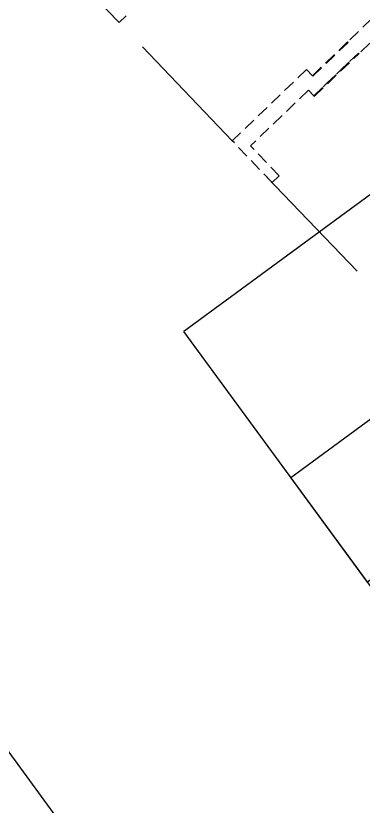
# Model space of a CAD drawing. Header units: millimetres. Extents: x 75184266 to 76346726, y -35850126 to -33679385.
# Drawn here: x 75387645 to 75392997, y -34611972 to -34599810 of the extents above; entities that cross this region are included whole.
import ezdxf

# ---------------------------------------------------------------- set-up
doc = ezdxf.new("R2010")
doc.units = ezdxf.units.MM
doc.header["$LTSCALE"] = 50
doc.header["$MEASUREMENT"] = 0
doc.linetypes.add('HIDDEN2', pattern=[0.1875, 0.125, -0.0625])
doc.linetypes.add('XR-지하3층$0$H', pattern=[1.3, 0.8, -0.5])
doc.layers.add('XR-지하3층$0$A-주차', color=9, linetype='CONTINUOUS')
doc.layers.add('건축', color=8, linetype='CONTINUOUS', plot=False)

# ---------------------------------------------------------------- blocks, each defined once
blk = doc.blocks.new('XR-지하3층$0$A$C73B52ADF')
at = {"layer": 'XR-지하3층$0$A-주차', "elevation": 0}
for points in [[(-2038, 2466), (-38, 2466), (-38, -1134), (-2038, -1134)], [(-1166, 2021), (-1166, 1871), (-1832, 1871), (-1832, 2021)]]:
    blk.add_lwpolyline(points, close=True, dxfattribs=at)

msp = doc.modelspace()

# ---------------------------------------------------------------- linework, layer by layer
at = {"layer": '건축', "ltscale": 0.5}
msp.add_line((75405280.8, -34593636), (75390234.1, -34604667.4), dxfattribs=at)
at = {"layer": '건축', "linetype": 'HIDDEN2', "ltscale": 30}
for p, q in [((75394142.3, -34598884.1), (75392755.7, -34600212.1)), ((75394315.2, -34599064.6), (75392928.6, -34600392.7)), ((75389236.4, -34599913.5, 0), (75389177.6, -34599852.1, 0)), ((75392124.1, -34600637), (75390979.5, -34601733.4)), ((75392152.6, -34600955.9), (75391260.7, -34601810.2)), ((75391595.1, -34602376.1), (75390979.5, -34601733.4)), ((75391703.4, -34602272.4), (75391260.7, -34601810.2)), ((75391703.4, -34602272.4), (75391595.1, -34602376.1))]:
    msp.add_line(p, q, dxfattribs=at)
at = {"layer": '건축', "ltscale": 2}
for p, q in [((75408188.7, -34629153.6), (75390234.1, -34604667.4, 0)), ((75399868.5, -34627953.5), (75385328.7, -34608124.2, 0))]:
    msp.add_line(p, q, dxfattribs=at)
at = {"layer": '건축', "linetype": 'XR-지하3층$0$H', "ltscale": 50}
msp.add_lwpolyline([(75402473.8, -34615148.5), (75399632.1, -34609972.2), (75395547.6, -34605707.7), (75395150.4, -34606088.1), (75390979.5, -34601733.4), (75389236.4, -34599913.5), (75387725, -34598335.5), (75388653, -34597446.7), (75387667.3, -34596417.6), (75393387, -34590939.3), (75396091.6, -34593763), (75396958.2, -34592933), (75402395, -34598609.3), (75401438.1, -34599525.8), (75402866.4, -34601017.1)], dxfattribs=at)
at = {"layer": '건축', "linetype": 'HIDDEN2', "ltscale": 30}
for points in [[(75388734.9, -34599389.9), (75389177.6, -34599852.1)], [(75392755.7, -34600212.1), (75392762.6, -34600219.4), (75392221, -34600738.1), (75392214, -34600730.9)], [(75392235.6, -34601042.6), (75392921.7, -34600385.5), (75392928.6, -34600392.7)], [(75392124.1, -34600637), (75392214, -34600730.9)], [(75392152.6, -34600955.9), (75392235.6, -34601042.6)]]:
    msp.add_lwpolyline(points, dxfattribs=at)
at = {"layer": '건축', "linetype": 'HIDDEN2', "ltscale": 30, "elevation": 0}
msp.add_lwpolyline([(75389344.7, -34599809.7), (75389236.4, -34599913.5)], dxfattribs=at)
at = {"layer": '건축', "linetype": 'HIDDEN2', "ltscale": 30}
for points in [[(75392214, -34600730.9), (75392221, -34600738.1), (75392762.6, -34600219.4), (75392755.7, -34600212.1)], [(75392235.6, -34601042.6), (75392242.5, -34601049.8), (75392928.6, -34600392.7), (75392921.7, -34600385.5)]]:
    msp.add_lwpolyline(points, close=True, dxfattribs=at)

# ---------------------------------------------------------------- block references
at = {"layer": '건축'}
for p, rotation in [((75387307.1, -34597967, 0), 36.24761539007821), ((75394001.6, -34607887.1, 0), 306.2476159917877)]:
    msp.add_blockref('XR-지하3층$0$A$C73B52ADF', p, dxfattribs=dict(at, rotation=rotation))

doc.saveas('drawing.dxf')
